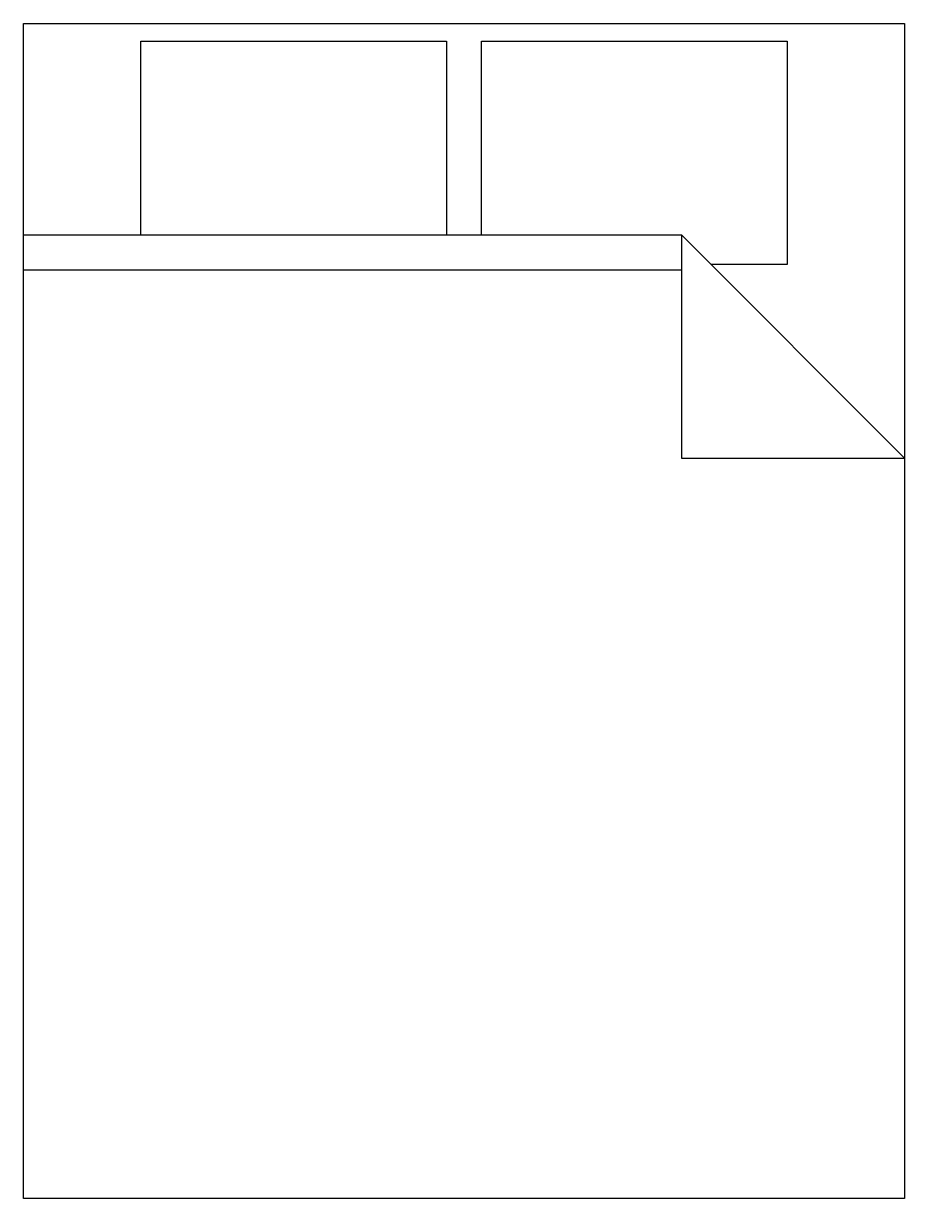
# Model space of a CAD drawing. Header units: millimetres. Extents: x -2315 to -2165, y 1058 to 1258.
import ezdxf

# ---------------------------------------------------------------- set-up
doc = ezdxf.new("R2010")
doc.units = ezdxf.units.MM

# ---------------------------------------------------------------- blocks, each defined once
blk = doc.blocks.new('Bed - Queen')
at = {"linetype": 'Continuous'}
for p, q in [((0, -80.00003), (0, 0)), ((0, 0), (59.99999, 0)), ((59.99999, 0), (59.99999, -80.00003)), ((7.99999, -1.2), (28.79998, -1.2)), ((7.99999, -14.4), (7.99999, -1.2)), ((28.79998, -1.2), (28.79998, -14.4)), ((31.19999, -1.2), (51.99999, -1.2)), ((31.19999, -14.4), (31.19999, -1.2)), ((51.99999, -1.2), (51.99999, -16.4)), ((0, -14.4), (44.8, -14.4)), ((59.99999, -29.6), (44.8, -14.4)), ((44.8, -14.4), (44.8, -29.6)), ((44.8, -16.8), (0, -16.8)), ((51.99999, -16.4), (46.79936, -16.4)), ((44.8, -29.6), (59.99999, -29.6)), ((59.99999, -80.00003), (0, -80.00003))]:
    blk.add_line(p, q, dxfattribs=at)

msp = doc.modelspace()

# ---------------------------------------------------------------- block references
at = {"xscale": 2.5, "yscale": 2.5, "zscale": 2.5}
msp.add_blockref('Bed - Queen', (-2315.09, 1258.25), dxfattribs=at)

doc.saveas('drawing.dxf')
